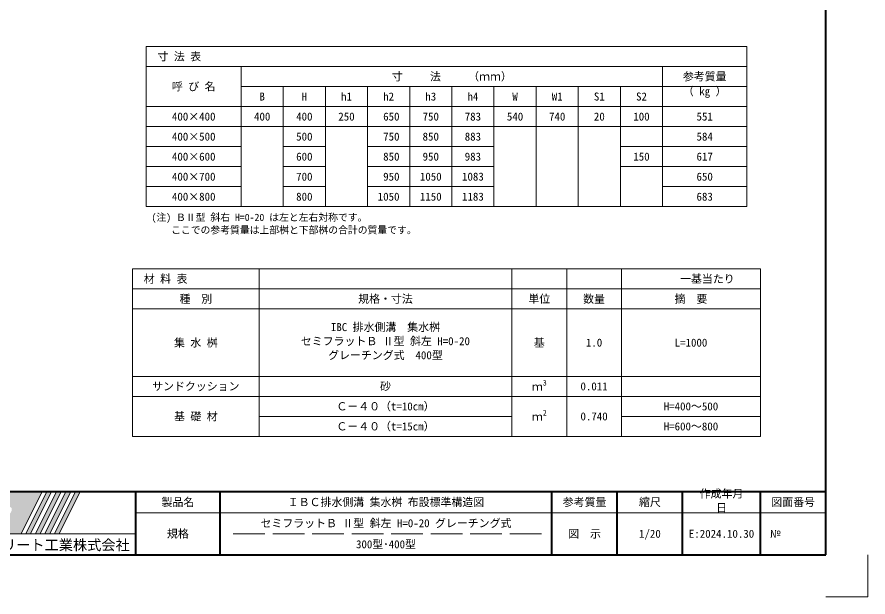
# Model space of a CAD drawing. Units: millimetres at full size; details may follow other scales. Extents: x 0 to 26200, y 7460 to 13400.
# Drawn here: x 4361 to 8400, y 7460 to 10212 of the extents above; entities that cross this region are included whole.
import ezdxf
from ezdxf.enums import TextEntityAlignment as Align

# ---------------------------------------------------------------- set-up
doc = ezdxf.new("R2010")
doc.units = ezdxf.units.MM
doc.header["$LTSCALE"] = 25
doc.linetypes.add('DASHED', pattern=[7.5, 6, -1.5])
for name, color, linetype, lineweight in [('Defpoints_3', 8, 'Continuous', 0), ('図枠', 7, 'Continuous', 5), ('寸法・材料表', 7, 'Continuous', 13), ('補助線', 8, 'Continuous', 13)]:
    doc.layers.add(name, color=color, linetype=linetype, lineweight=lineweight)
doc.styles.add('ＭＳ ゴシック', font='')
doc.styles.get('ＭＳ ゴシック').set_extended_font_data('MS Gothic')

msp = doc.modelspace()

# ---------------------------------------------------------------- hatches: boundary and pattern name
at = {"layer": '図枠'}
h = msp.add_hatch(color=256, dxfattribs=at)
h.paths.add_polyline_path([(3925, 7959.96), (3925, 7759.96), (4380.31, 7759.96), (4480.31, 7959.96)])
edge = h.paths.add_edge_path(flags=16)
edge.add_ellipse((4254.45, 7836.13), major_axis=(80.81, 45.23), ratio=0.3471473, start_angle=-144.31122, end_angle=72.1899, ccw=False)
edge.add_ellipse((4224.52, 7816.6), major_axis=(0, 27.5), ratio=0.8463542, start_angle=-160.70346, end_angle=-90)
edge.add_line((4247.8, 7816.6), (4247.8, 7869.02))
edge = h.paths.add_edge_path(flags=16)
edge.add_ellipse((4224.52, 7903.33), major_axis=(0, 25.38), ratio=0.8463542, start_angle=-90, end_angle=90, ccw=False)
edge.add_line((4246.01, 7903.33), (4246.01, 7816.6))
edge.add_ellipse((4224.52, 7816.6), major_axis=(0, 25.38), ratio=0.8463542, start_angle=90, end_angle=-90, ccw=False)
edge.add_line((4203.04, 7816.6), (4203.04, 7903.33))
edge = h.paths.add_edge_path(flags=16)
edge.add_line((4231.69, 7903.33), (4231.69, 7816.6))
edge.add_ellipse((4224.52, 7816.6), major_axis=(0, 8.46), ratio=0.8463542, start_angle=90, end_angle=-90, ccw=False)
edge.add_line((4217.36, 7816.6), (4217.36, 7903.33))
edge.add_ellipse((4224.52, 7903.33), major_axis=(0, 8.46), ratio=0.8463542, start_angle=-90, end_angle=90, ccw=False)
edge = h.paths.add_edge_path(flags=16)
edge.add_line((4229.9, 7859), (4229.9, 7816.6))
edge.add_ellipse((4224.52, 7816.6), major_axis=(0, 6.35), ratio=0.8463542, start_angle=90, end_angle=-90, ccw=False)
edge.add_line((4219.15, 7816.6), (4219.15, 7852.06))
edge.add_ellipse((4254.45, 7836.13), major_axis=(80.81, 45.23), ratio=0.3471473, start_angle=107.79174, end_angle=126.47132, ccw=False)
edge = h.paths.add_edge_path(flags=16)
edge.add_ellipse((4170.81, 7850.97), major_axis=(0, 25.38), ratio=0.8463542, start_angle=-163.34117, end_angle=-90, ccw=False)
edge.add_line((4177.97, 7827.04), (4177.97, 7791.21))
edge.add_line((4177.97, 7791.21), (4163.65, 7791.21))
edge.add_line((4163.65, 7791.21), (4163.65, 7827.04))
edge.add_ellipse((4170.81, 7850.97), major_axis=(0, 25.38), ratio=0.8463542, start_angle=90, end_angle=163.34117, ccw=False)
edge.add_line((4149.33, 7850.97), (4149.33, 7928.71))
edge.add_line((4149.33, 7928.71), (4163.65, 7928.71))
edge.add_line((4163.65, 7928.71), (4163.65, 7850.97))
edge.add_ellipse((4170.81, 7850.97), major_axis=(0, 8.46), ratio=0.8463542, start_angle=90, end_angle=-90)
edge.add_line((4177.97, 7850.97), (4177.97, 7928.71))
edge.add_line((4177.97, 7928.71), (4192.3, 7928.71))
edge.add_line((4192.3, 7928.71), (4192.3, 7850.97))
edge = h.paths.add_edge_path(flags=16)
edge.add_line((4201.25, 7838.49), (4201.25, 7816.6))
edge.add_ellipse((4224.52, 7816.6), major_axis=(0, 27.5), ratio=0.8463542, start_angle=90, end_angle=-171.54427)
edge.add_ellipse((4254.45, 7836.13), major_axis=(80.81, 45.23), ratio=0.3471473, start_angle=-178.64954, end_angle=-148.29244, ccw=False)
edge.add_line((4174.89, 7789.1), (4179.76, 7789.1))
edge.add_line((4179.76, 7789.1), (4179.76, 7815.91))
edge.add_ellipse((4254.45, 7836.13), major_axis=(80.81, 45.23), ratio=0.3471473, start_angle=148.21912, end_angle=165.90812, ccw=False)
edge = h.paths.add_edge_path(flags=16)
edge.add_ellipse((4117.1, 7903.33), major_axis=(0, 25.38), ratio=0.8463542, start_angle=-90, end_angle=90, ccw=False)
edge.add_line((4138.59, 7903.33), (4138.59, 7816.6))
edge.add_ellipse((4117.1, 7816.6), major_axis=(0, 25.38), ratio=0.8463542, start_angle=90, end_angle=-90, ccw=False)
edge.add_line((4095.62, 7816.6), (4095.62, 7903.33))
edge = h.paths.add_edge_path(flags=16)
edge.add_line((4124.26, 7903.33), (4124.26, 7816.6))
edge.add_ellipse((4117.1, 7816.6), major_axis=(0, 8.46), ratio=0.8463542, start_angle=90, end_angle=-90, ccw=False)
edge.add_line((4109.94, 7816.6), (4109.94, 7903.33))
edge.add_ellipse((4117.1, 7903.33), major_axis=(0, 8.46), ratio=0.8463542, start_angle=-90, end_angle=90, ccw=False)
h.paths.add_polyline_path([(4084.88, 7928.71), (4084.88, 7911.79), (4070.55, 7911.79), (4070.55, 7791.21), (4056.23, 7791.21), (4056.23, 7911.79), (4041.91, 7911.79), (4041.91, 7928.71)], flags=16)
for points in [[(4403, 7759.96), (4425.69, 7759.96), (4525.69, 7959.96), (4503, 7959.96)], [(4571.06, 7959.96), (4548.38, 7959.96), (4448.38, 7759.96), (4471.06, 7759.96)], [(4616.44, 7959.96), (4593.75, 7959.96), (4493.75, 7759.96), (4516.44, 7759.96)], [(4661.81, 7959.96), (4639.12, 7959.96), (4539.12, 7759.96), (4561.81, 7759.96)]]:
    msp.add_hatch(color=256, dxfattribs=at).paths.add_polyline_path(points)

# ---------------------------------------------------------------- linework, layer by layer
at = {"layer": 'Defpoints_3'}
for p, q in [((4975, 10071.91), (7825, 10071.91)), ((4975, 10071.91), (4975, 9976.91)), ((7825, 10071.91), (7825, 9976.91)), ((7425, 9881.91), (7825, 9881.91)), ((5425, 9691.91), (5625, 9691.91)), ((5825, 9691.91), (6025, 9691.91)), ((6625, 9691.91), (7425, 9691.91)), ((7225, 9501.91), (7425, 9501.91)), ((4910, 9016.79), (7890, 9016.79)), ((4910, 9016.79), (4910, 8921.79)), ((5510, 9016.79), (5510, 8921.79)), ((6710, 9016.79), (6710, 8921.79)), ((6970, 9016.79), (6970, 8921.79)), ((7230, 9016.79), (7230, 8921.79)), ((7890, 9016.79), (7890, 8921.79))]:
    msp.add_line(p, q, dxfattribs=at)
at = {"layer": 'Defpoints_3', "color": 7, "lineweight": 13}
for p in [(8400, 7659.96), (8200, 7459.96)]:
    msp.add_line(p, (8400, 7459.96), dxfattribs=at)
at = {"layer": '図枠', "lineweight": 40}
for p, q in [((8200, 7659.96), (8200, 13199.96)), ((400, 7959.96), (8200, 7959.96)), ((4925, 7659.96), (4925, 7959.96)), ((5325, 7659.96), (5325, 7959.96)), ((6900, 7659.96), (6900, 7959.96)), ((7210, 7659.96), (7210, 7959.96)), ((7520, 7659.96), (7520, 7959.96)), ((7890, 7659.96), (7890, 7959.96)), ((400, 7659.96), (8200, 7659.96))]:
    msp.add_line(p, q, dxfattribs=at)
at = {"layer": '図枠'}
for p, q in [((3925, 7959.96), (4480.31, 7959.96)), ((4480.31, 7959.96), (4380.31, 7759.96)), ((4503, 7959.96), (4403, 7759.96)), ((4525.69, 7959.96), (4425.69, 7759.96)), ((4548.38, 7959.96), (4448.38, 7759.96)), ((4571.06, 7959.96), (4471.06, 7759.96)), ((4593.75, 7959.96), (4493.75, 7759.96)), ((4503, 7959.96), (4525.69, 7959.96)), ((4616.44, 7959.96), (4516.44, 7759.96)), ((4639.12, 7959.96), (4539.12, 7759.96)), ((4548.38, 7959.96), (4571.06, 7959.96)), ((4661.81, 7959.96), (4561.81, 7759.96)), ((4593.75, 7959.96), (4616.44, 7959.96)), ((4639.12, 7959.96), (4661.81, 7959.96)), ((3925, 7759.96), (4380.31, 7759.96)), ((4403, 7759.96), (4425.69, 7759.96)), ((4448.38, 7759.96), (4471.06, 7759.96)), ((4493.75, 7759.96), (4516.44, 7759.96)), ((4539.12, 7759.96), (4561.81, 7759.96))]:
    msp.add_line(p, q, dxfattribs=at)
at = {"layer": '図枠', "lineweight": 13}
msp.add_line((8200, 7859.96), (4925, 7859.96), dxfattribs=at)
at = {"layer": '図枠', "linetype": 'DASHED', "lineweight": 9}
msp.add_line((6850, 7759.96), (5375, 7759.96), dxfattribs=at)
at = {"layer": '寸法・材料表'}
for p, q in [((4975, 9976.91), (7825, 9976.91)), ((4975, 9976.91), (4975, 9311.91)), ((5425, 9976.91), (5425, 9311.91)), ((7425, 9976.91), (7425, 9311.91)), ((7825, 9976.91), (7825, 9311.91)), ((5425, 9881.91), (7425, 9881.91)), ((5625, 9881.91), (5625, 9311.91)), ((5825, 9881.91), (5825, 9311.91)), ((6025, 9881.91), (6025, 9311.91)), ((6225, 9881.91), (6225, 9311.91)), ((6425, 9881.91), (6425, 9311.91)), ((6625, 9881.91), (6625, 9311.91)), ((6825, 9881.91), (6825, 9311.91)), ((7025, 9881.91), (7025, 9311.91)), ((7225, 9881.91), (7225, 9311.91)), ((4975, 9786.91), (7825, 9786.91)), ((4975, 9691.91), (5425, 9691.91)), ((5625, 9691.91), (5825, 9691.91)), ((6025, 9691.91), (6625, 9691.91)), ((7425, 9691.91), (7825, 9691.91)), ((4975, 9596.91), (5425, 9596.91)), ((5625, 9596.91), (5825, 9596.91)), ((6025, 9596.91), (6625, 9596.91)), ((7225, 9596.91), (7825, 9596.91)), ((4975, 9501.91), (5425, 9501.91)), ((5625, 9501.91), (5825, 9501.91)), ((6025, 9501.91), (6625, 9501.91)), ((7425, 9501.91), (7825, 9501.91)), ((4975, 9406.91), (5425, 9406.91)), ((5625, 9406.91), (5825, 9406.91)), ((6025, 9406.91), (6625, 9406.91)), ((7425, 9406.91), (7825, 9406.91)), ((4975, 9311.91), (7825, 9311.91)), ((4910, 8921.79), (7890, 8921.79)), ((4910, 8921.79), (4910, 8221.79)), ((5510, 8921.79), (5510, 8221.79)), ((6710, 8921.79), (6710, 8221.79)), ((6970, 8921.79), (6970, 8221.79)), ((7230, 8921.79), (7230, 8221.79)), ((7890, 8921.79), (7890, 8221.79)), ((4910, 8826.79), (7890, 8826.79)), ((4910, 8506.79), (7890, 8506.79)), ((4910, 8411.79), (7890, 8411.79)), ((5510, 8316.79), (6710, 8316.79)), ((7230, 8316.79), (7890, 8316.79)), ((4910, 8221.79), (7890, 8221.79))]:
    msp.add_line(p, q, dxfattribs=at)
at = {"layer": '補助線'}
msp.add_line((3925, 7759.96), (4925, 7759.96), dxfattribs=at)

# ---------------------------------------------------------------- texts
at = {"layer": '図枠', "style": 'ＭＳ ゴシック'}
for s, p in [('作成年月', (7601.4, 7969.2)), ('日', (7679.1, 7902.53))]:
    msp.add_text(s, height=37.98, dxfattribs=at).set_placement(p, align=Align.TOP_LEFT)
for s, height, p in [('製品名', 37.98, (5125, 7909.96)), ('ＩＢＣ排水側溝 集水桝 布設標準構造図', 37.98, (6112.5, 7909.96)), ('参考質量', 37.98, (7055, 7909.96)), ('縮尺', 37.98, (7365, 7909.96)), ('図面番号', 37.98, (8045, 7909.96)), ('セミフラットＢ Ⅱ型 斜左 H=0-20 グレーチング式', 37.98, (6112.5, 7809.96)), ('規格', 37.98, (5125, 7759.96)), ('図\u3000示', 37.98, (7055, 7759.96)), ('1/20', 37.98, (7365, 7759.96)), ('E:2024.10.30', 37.98, (7705, 7759.96)), ('東洋コンクリート工業株式会社', 49.37, (4425, 7706.84)), ('300型･400型', 37.98, (6112.5, 7709.96))]:
    msp.add_text(s, height=height, dxfattribs=at).set_placement(p, align=Align.MIDDLE_CENTER)
msp.add_text('№', height=37.98, dxfattribs=at).set_placement((7934.35, 7759.96), align=Align.MIDDLE_LEFT)
at = {"layer": '寸法・材料表', "style": 'ＭＳ ゴシック'}
for s, p in [('\u3000寸 法 表  ', (4976.2, 10024.41)), ('\u3000材 料 表', (4911.2, 8969.29))]:
    msp.add_text(s, height=37.98, dxfattribs=at).set_placement(p, align=Align.MIDDLE_LEFT)
for s, p in [('寸\u3000   法\u3000   （ｍｍ）', (6425, 9929.41)), ('参考質量', (7625, 9929.41)), ('呼 び 名', (5200, 9881.91)), ('h1', (5925, 9834.41)), ('h2', (6125, 9834.41)), ('h3', (6325, 9834.41)), ('h4', (6525, 9834.41)), ('B', (5525, 9834.41)), ('H', (5725, 9834.41)), ('W', (6725, 9834.41)), ('W1', (6925, 9834.41)), ('S1', (7125, 9834.41)), ('S2', (7325, 9834.41)), ('400×400', (5200, 9739.41)), ('400', (5525, 9739.41)), ('400', (5725, 9739.41)), ('250', (5925, 9739.41)), (' 650', (6125, 9739.41)), ('750', (6325, 9739.41)), ('783', (6525, 9739.41)), ('540', (6725, 9739.41)), ('740', (6925, 9739.41)), ('20', (7125, 9739.41)), ('100', (7325, 9739.41)), ('551', (7625, 9739.41)), ('400×500', (5200, 9644.41)), ('500', (5725, 9644.41)), (' 750', (6125, 9644.41)), ('850', (6325, 9644.41)), ('883', (6525, 9644.41)), ('584', (7625, 9644.41)), ('400×600', (5200, 9549.41)), ('600', (5725, 9549.41)), (' 850', (6125, 9549.41)), ('950', (6325, 9549.41)), ('983', (6525, 9549.41)), ('150', (7325, 9549.41)), ('617', (7625, 9549.41)), ('400×700', (5200, 9454.41)), ('700', (5725, 9454.41)), (' 950', (6125, 9454.41)), ('1050', (6325, 9454.41)), ('1083', (6525, 9454.41)), ('650', (7625, 9454.41)), ('400×800', (5200, 9359.41)), ('800', (5725, 9359.41)), ('1050', (6125, 9359.41)), ('1150', (6325, 9359.41)), ('1183', (6525, 9359.41)), ('683', (7625, 9359.41)), ('\u3000\u3000\u3000一基当たり', (7560, 8969.29)), ('種\u3000別', (5210, 8874.29)), ('規格・寸法', (6110, 8874.29)), ('単位', (6840, 8874.29)), ('数量', (7100, 8874.29)), ('摘\u3000要', (7560, 8874.29)), ('集 水 桝', (5210, 8666.79)), ('基', (6840, 8666.79)), ('1.0', (7100, 8666.79)), ('L=1000', (7560, 8666.79)), ('サンドクッション', (5210, 8459.29)), ('砂', (6110, 8459.29)), ('0.011', (7100, 8459.29)), ('Ｃ－４０（t=10cm）', (6110, 8364.29)), ('H=400～500', (7560, 8364.29)), ('基 礎 材', (5210, 8316.79)), ('0.740', (7100, 8316.79)), ('Ｃ－４０（t=15cm）', (6110, 8269.29)), ('H=600～800', (7560, 8269.29))]:
    msp.add_text(s, height=37.98, dxfattribs=at).set_placement(p, align=Align.MIDDLE_CENTER)
msp.add_text('（ kg ）', height=37.98, dxfattribs=at).set_placement((7625, 9828.91), align=Align.BOTTOM_CENTER)
for s, height, p in [('(注) ＢⅡ型 斜右 H=0-20 は左と左右対称です。', 34.18, (4999.57, 9278.28)), ('    ここでの参考質量は上部桝と下部桝の合計の質量です。', 34.18, (4999.57, 9218.28)), ('IBC 排水側溝\u3000集水桝', 37.98, (5851, 8759.36)), ('セミフラットＢ Ⅱ型 斜左 H=0-20', 37.98, (5708.55, 8692.69)), ('グレーチング式\u3000400型', 37.98, (5838.05, 8626.02))]:
    msp.add_text(s, height=height, dxfattribs=at).set_placement(p, align=Align.TOP_LEFT)
for s, height, p in [('3', 26.58, (6856.84, 8455.16)), ('ｍ', 37.98, (6805.03, 8427.16)), ('ｍ', 37.98, (6805.03, 8284.66)), ('2', 26.58, (6856.84, 8312.66))]:
    msp.add_text(s, height=height, dxfattribs=at).set_placement(p, align=Align.BOTTOM_LEFT)

doc.saveas('drawing.dxf')
